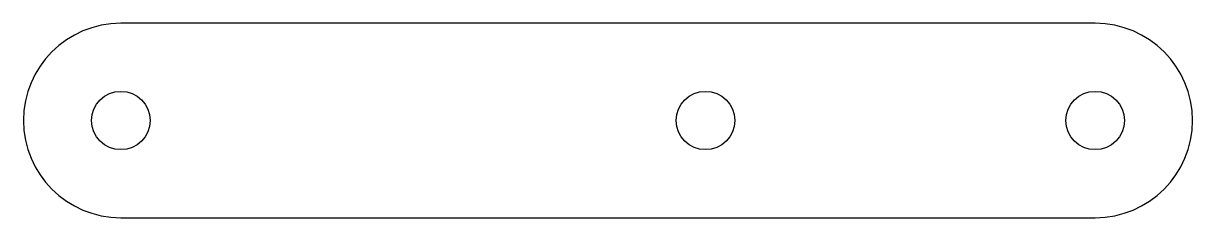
# Model space of a CAD drawing. Header units: millimetres. Extents: x -5 to 55, y -5 to 5.
import ezdxf

# ---------------------------------------------------------------- set-up
doc = ezdxf.new("R2010")
doc.units = ezdxf.units.MM

msp = doc.modelspace()

# ---------------------------------------------------------------- linework, layer by layer
msp.add_lwpolyline([(50, -5, 1), (50, 5), (0, 5, 1), (0, -5)], format="xyb", close=True)
for centre in [(0, 0), (30, 0), (50, 0)]:
    msp.add_circle(centre, 1.5)

doc.saveas('drawing.dxf')
